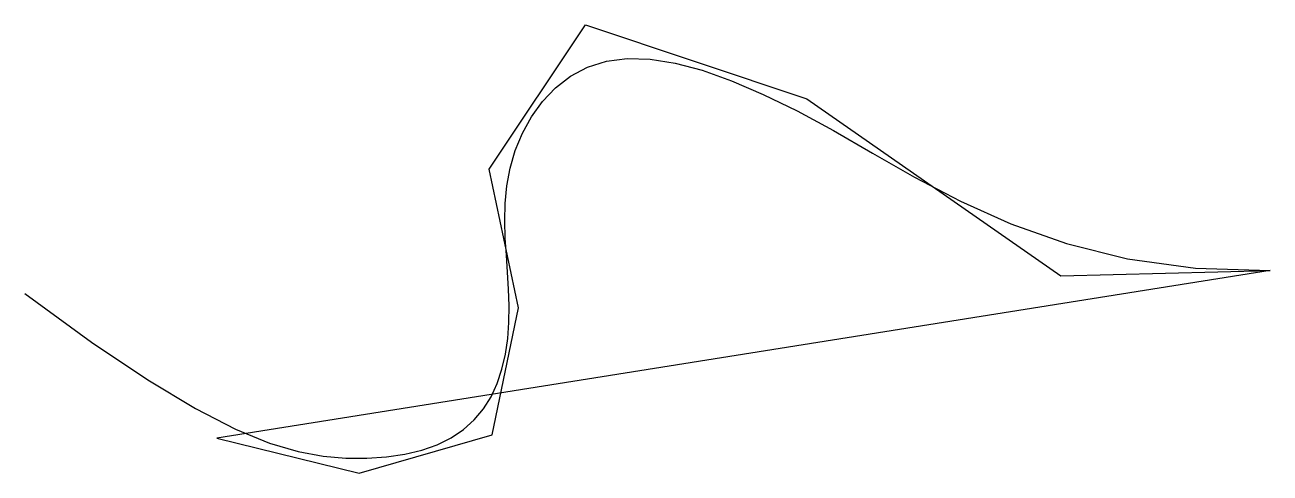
# Model space of a CAD drawing. Extents: x 1.5 to 13, y -2.9 to 1.3.
import ezdxf

# ---------------------------------------------------------------- set-up
doc = ezdxf.new("R2010")
doc.units = 0
doc.header["$LTSCALE"] = 10
doc.layers.add('20', color=1, linetype='CONTINUOUS')

msp = doc.modelspace()

# ---------------------------------------------------------------- linework, layer by layer
at = {"layer": '20', "color": 0}
msp.add_lwpolyline([(1.507, -1.213), (1.507, -1.213), (2.121, -1.661), (2.642, -2.01), (3.081, -2.274), (3.452, -2.464), (3.764, -2.593), (4.03, -2.672), (4.261, -2.714), (4.468, -2.731), (4.662, -2.732), (4.844, -2.721), (5.013, -2.696), (5.17, -2.659), (5.312, -2.608), (5.441, -2.545), (5.556, -2.469), (5.655, -2.38), (5.74, -2.278), (5.81, -2.166), (5.866, -2.043), (5.91, -1.911), (5.942, -1.772), (5.963, -1.628), (5.975, -1.479), (5.977, -1.327), (5.972, -1.172), (5.962, -1.017), (5.951, -0.86), (5.941, -0.701), (5.936, -0.542), (5.94, -0.381), (5.955, -0.219), (5.985, -0.056), (6.033, 0.107), (6.099, 0.266), (6.183, 0.419), (6.285, 0.56), (6.405, 0.686), (6.544, 0.792), (6.7, 0.875), (6.874, 0.931), (7.067, 0.956), (7.278, 0.95), (7.508, 0.913), (7.758, 0.847), (8.029, 0.751), (8.321, 0.625), (8.634, 0.472), (8.97, 0.29), (9.33, 0.082), (9.719, -0.139), (10.143, -0.361), (10.608, -0.569), (11.12, -0.751), (11.685, -0.893), (12.31, -0.98), (13, -1), (3.278, -2.548), (4.593, -2.87), (5.819, -2.516), (6.064, -1.345), (5.791, -0.064), (6.682, 1.266), (8.725, 0.585), (11.068, -1.05), (13, -1)], dxfattribs=at)

doc.saveas('drawing.dxf')
